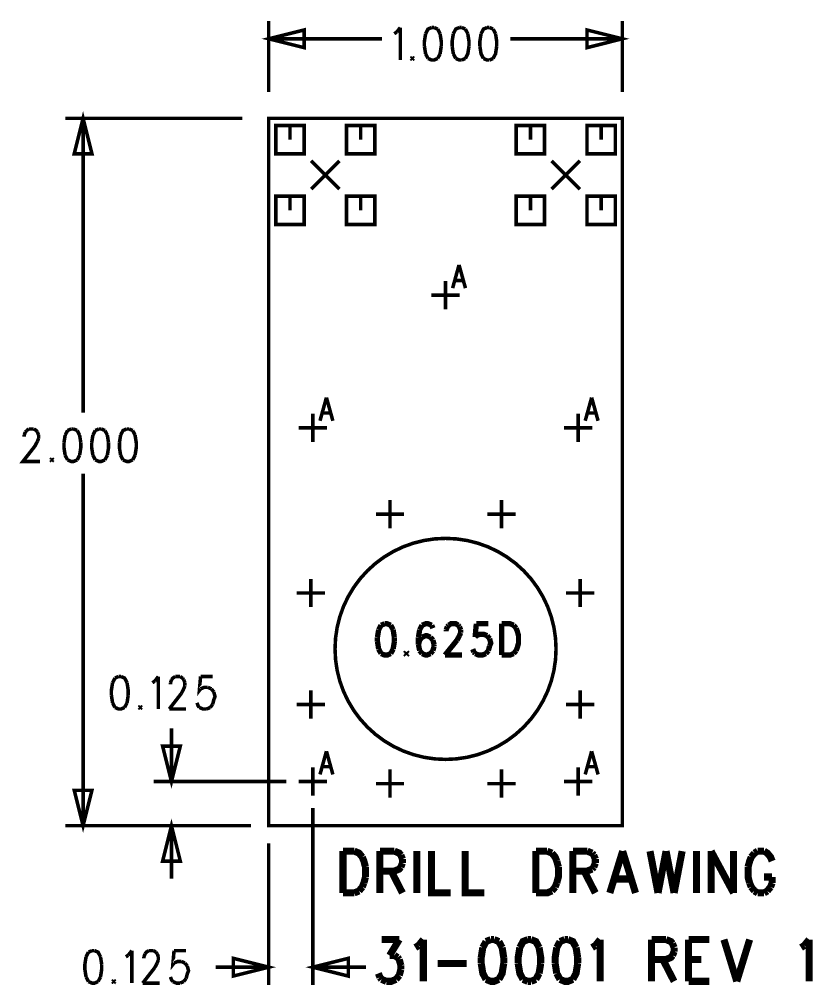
# Model space of a CAD drawing. Extents: x 7.02 to 14.89, y 5.02 to 10.28.
# Drawn here: x 7.295 to 9.538, y 7.545 to 10.28 of the extents above; entities that cross this region are included whole.
import ezdxf

# ---------------------------------------------------------------- set-up
doc = ezdxf.new("R2010")
doc.units = 0
doc.layers.add('DD_PHO', color=6, linetype='CONTINUOUS')

msp = doc.modelspace()

# ---------------------------------------------------------------- linework, layer by layer
at = {"layer": 'DD_PHO'}
for points, const_width in [([(8, 10.075), (8, 10.275)], 0.01), ([(8, 10.225), (8.1, 10.25), (8.1, 10.2), (8, 10.225)], 0.01), ([(8.36181, 10.24375), (8.37204, 10.25687)], 0.01), ([(8.37204, 10.25687), (8.37204, 10.165)], 0.01), ([(8.46068, 10.25687), (8.45045, 10.2525), (8.44363, 10.23937)], 0.01), ([(8.4675, 10.25687), (8.46068, 10.25687)], 0.01), ([(8.47772, 10.2525), (8.4675, 10.25687)], 0.01), ([(8.48454, 10.23937), (8.47772, 10.2525)], 0.01), ([(8.53909, 10.25687), (8.52886, 10.2525), (8.52204, 10.23937)], 0.01), ([(8.5459, 10.25687), (8.53909, 10.25687)], 0.01), ([(8.55613, 10.2525), (8.5459, 10.25687)], 0.01), ([(8.56295, 10.23937), (8.55613, 10.2525)], 0.01), ([(8.6175, 10.25687), (8.60727, 10.2525), (8.60045, 10.23937)], 0.01), ([(8.62431, 10.25687), (8.6175, 10.25687)], 0.01), ([(8.63454, 10.2525), (8.62431, 10.25687)], 0.01), ([(8.64136, 10.23937), (8.63454, 10.2525)], 0.01), ([(9, 10.225), (8.9, 10.2), (8.9, 10.25), (9, 10.225)], 0.01), ([(9, 10.075), (9, 10.275)], 0.01), ([(8, 10.225), (8.32, 10.225)], 0.01), ([(8.355, 10.23937), (8.36181, 10.24375)], 0.01), ([(8.44363, 10.23937), (8.44022, 10.2175)], 0.01), ([(8.48795, 10.20437), (8.48795, 10.2175), (8.48454, 10.23937)], 0.01), ([(8.52204, 10.23937), (8.51863, 10.2175)], 0.01), ([(8.56636, 10.20437), (8.56636, 10.2175), (8.56295, 10.23937)], 0.01), ([(8.60045, 10.23937), (8.59704, 10.2175)], 0.01), ([(8.64477, 10.20437), (8.64477, 10.2175), (8.64136, 10.23937)], 0.01), ([(9, 10.225), (8.6834, 10.225)], 0.01), ([(8.44022, 10.2175), (8.44022, 10.20437)], 0.01), ([(8.44022, 10.20437), (8.44363, 10.1825)], 0.01), ([(8.48454, 10.1825), (8.48795, 10.20437)], 0.01), ([(8.51863, 10.2175), (8.51863, 10.20437)], 0.01), ([(8.51863, 10.20437), (8.52204, 10.1825)], 0.01), ([(8.55613, 10.16937), (8.56295, 10.1825), (8.56636, 10.20437)], 0.01), ([(8.59704, 10.2175), (8.59704, 10.20437)], 0.01), ([(8.59704, 10.20437), (8.60045, 10.1825), (8.60727, 10.16937)], 0.01), ([(8.63454, 10.16937), (8.64136, 10.1825), (8.64477, 10.20437)], 0.01), ([(8.40613, 10.17375), (8.40272, 10.16937)], 0.01), ([(8.40272, 10.16937), (8.40613, 10.165)], 0.01), ([(8.40954, 10.16937), (8.40613, 10.17375)], 0.01), ([(8.40613, 10.165), (8.40954, 10.16937)], 0.01), ([(8.44363, 10.1825), (8.45045, 10.16937)], 0.01), ([(8.45045, 10.16937), (8.46068, 10.165), (8.4675, 10.165), (8.47772, 10.16937)], 0.01), ([(8.47772, 10.16937), (8.48454, 10.1825)], 0.01), ([(8.52204, 10.1825), (8.52886, 10.16937)], 0.01), ([(8.52886, 10.16937), (8.53909, 10.165), (8.5459, 10.165)], 0.01), ([(8.5459, 10.165), (8.55613, 10.16937)], 0.01), ([(8.60727, 10.16937), (8.6175, 10.165), (8.62431, 10.165)], 0.01), ([(8.62431, 10.165), (8.63454, 10.16937)], 0.01), ([(8, 10.025), (8.00002, 10.025)], 0.001), ([(9, 10.025), (9.00002, 10.025)], 0.001), ([(7.925, 10), (7.425, 10)], 0.01), ([(7.475, 10), (7.5, 9.9), (7.45, 9.9), (7.475, 10)], 0.01), ([(7.475, 10), (7.475, 9.1675)], 0.01), ([(7.975, 10), (7.97502, 10)], 0.001), ([(8, 8), (9, 8), (9, 10), (8, 10), (8, 8)], 0.01), ([(8.02, 9.9), (8.1, 9.9), (8.1, 9.98), (8.02, 9.98), (8.02, 9.9)], 0.01), ([(8.06, 9.94), (8.06, 9.98)], 0.01), ([(8.22, 9.9), (8.3, 9.9), (8.3, 9.98), (8.22, 9.98), (8.22, 9.9)], 0.01), ([(8.26, 9.94), (8.26, 9.98)], 0.01), ([(8.7, 9.9), (8.78, 9.9), (8.78, 9.98), (8.7, 9.98), (8.7, 9.9)], 0.01), ([(8.74, 9.94), (8.74, 9.98)], 0.01), ([(8.9, 9.9), (8.98, 9.9), (8.98, 9.98), (8.9, 9.98), (8.9, 9.9)], 0.01), ([(8.94, 9.94), (8.94, 9.98)], 0.01), ([(8.12, 9.8), (8.2, 9.88)], 0.01), ([(8.12, 9.88), (8.2, 9.8)], 0.01), ([(8.8, 9.8), (8.88, 9.88)], 0.01), ([(8.8, 9.88), (8.88, 9.8)], 0.01), ([(8.02, 9.7), (8.1, 9.7), (8.1, 9.78), (8.02, 9.78), (8.02, 9.7)], 0.01), ([(8.06, 9.74), (8.06, 9.78)], 0.01), ([(8.22, 9.7), (8.3, 9.7), (8.3, 9.78), (8.22, 9.78), (8.22, 9.7)], 0.01), ([(8.26, 9.74), (8.26, 9.78)], 0.01), ([(8.7, 9.7), (8.78, 9.7), (8.78, 9.78), (8.7, 9.78), (8.7, 9.7)], 0.01), ([(8.74, 9.74), (8.74, 9.78)], 0.01), ([(8.9, 9.7), (8.98, 9.7), (8.98, 9.78), (8.9, 9.78), (8.9, 9.7)], 0.01), ([(8.94, 9.74), (8.94, 9.78)], 0.01), ([(8.53818, 9.58562), (8.52, 9.52)], 0.01), ([(8.53818, 9.58562), (8.55636, 9.52)], 0.01), ([(8.52681, 9.54187), (8.54954, 9.54187)], 0.01), ([(8.5, 9.46), (8.5, 9.54)], 0.01), ([(8.46, 9.5), (8.54, 9.5)], 0.01), ([(8.16318, 9.21062), (8.145, 9.145)], 0.01), ([(8.16318, 9.21062), (8.18136, 9.145)], 0.01), ([(8.91318, 9.21062), (8.895, 9.145)], 0.01), ([(8.91318, 9.21062), (8.93136, 9.145)], 0.01), ([(8.125, 9.085), (8.125, 9.165)], 0.01), ([(8.15181, 9.16687), (8.17454, 9.16687)], 0.01), ([(8.875, 9.085), (8.875, 9.165)], 0.01), ([(8.90181, 9.16687), (8.92454, 9.16687)], 0.01), ([(7.3084, 9.10437), (7.31181, 9.11312)], 0.01), ([(7.3084, 9.1), (7.3084, 9.10437)], 0.01), ([(7.31181, 9.11312), (7.31522, 9.1175)], 0.01), ([(7.31522, 9.1175), (7.32204, 9.12187)], 0.01), ([(7.32204, 9.12187), (7.33568, 9.12187)], 0.01), ([(7.33568, 9.12187), (7.3425, 9.1175), (7.3459, 9.11312)], 0.01), ([(7.3459, 9.11312), (7.34931, 9.10437)], 0.01), ([(7.34931, 9.10437), (7.34931, 9.09562)], 0.01), ([(7.42431, 9.10437), (7.4209, 9.0825)], 0.01), ([(7.43113, 9.1175), (7.42431, 9.10437)], 0.01), ([(7.44136, 9.12187), (7.43113, 9.1175)], 0.01), ([(7.44818, 9.12187), (7.44136, 9.12187)], 0.01), ([(7.4584, 9.1175), (7.44818, 9.12187)], 0.01), ([(7.46522, 9.10437), (7.4584, 9.1175)], 0.01), ([(7.46863, 9.0825), (7.46522, 9.10437)], 0.01), ([(7.50272, 9.10437), (7.49931, 9.0825)], 0.01), ([(7.50954, 9.1175), (7.50272, 9.10437)], 0.01), ([(7.51977, 9.12187), (7.50954, 9.1175)], 0.01), ([(7.52659, 9.12187), (7.51977, 9.12187)], 0.01), ([(7.53681, 9.1175), (7.52659, 9.12187)], 0.01), ([(7.54363, 9.10437), (7.53681, 9.1175)], 0.01), ([(7.54704, 9.0825), (7.54363, 9.10437)], 0.01), ([(7.58113, 9.10437), (7.57772, 9.0825)], 0.01), ([(7.59818, 9.12187), (7.58795, 9.1175), (7.58113, 9.10437)], 0.01), ([(7.605, 9.12187), (7.59818, 9.12187)], 0.01), ([(7.61522, 9.1175), (7.605, 9.12187)], 0.01), ([(7.62204, 9.10437), (7.61522, 9.1175)], 0.01), ([(7.62545, 9.06937), (7.62545, 9.0825), (7.62204, 9.10437)], 0.01), ([(8.085, 9.125), (8.165, 9.125)], 0.01), ([(8.835, 9.125), (8.915, 9.125)], 0.01), ([(7.3459, 9.08687), (7.33909, 9.07375), (7.305, 9.03), (7.35272, 9.03)], 0.01), ([(7.34931, 9.09562), (7.3459, 9.08687)], 0.01), ([(7.4209, 9.0825), (7.4209, 9.06937)], 0.01), ([(7.46863, 9.06937), (7.46863, 9.0825)], 0.01), ([(7.49931, 9.0825), (7.49931, 9.06937)], 0.01), ([(7.54704, 9.06937), (7.54704, 9.0825)], 0.01), ([(7.57772, 9.0825), (7.57772, 9.06937)], 0.01), ([(7.4209, 9.06937), (7.42431, 9.0475)], 0.01), ([(7.46522, 9.0475), (7.46863, 9.06937)], 0.01), ([(7.49931, 9.06937), (7.50272, 9.0475)], 0.01), ([(7.54363, 9.0475), (7.54704, 9.06937)], 0.01), ([(7.57772, 9.06937), (7.58113, 9.0475)], 0.01), ([(7.62204, 9.0475), (7.62545, 9.06937)], 0.01), ([(7.38681, 9.03875), (7.3834, 9.03437)], 0.01), ([(7.3834, 9.03437), (7.38681, 9.03)], 0.01), ([(7.39022, 9.03437), (7.38681, 9.03875)], 0.01), ([(7.38681, 9.03), (7.39022, 9.03437)], 0.01), ([(7.42431, 9.0475), (7.43113, 9.03437)], 0.01), ([(7.43113, 9.03437), (7.44136, 9.03), (7.44818, 9.03), (7.4584, 9.03437)], 0.01), ([(7.4584, 9.03437), (7.46522, 9.0475)], 0.01), ([(7.50272, 9.0475), (7.50954, 9.03437)], 0.01), ([(7.50954, 9.03437), (7.51977, 9.03), (7.52659, 9.03), (7.53681, 9.03437)], 0.01), ([(7.53681, 9.03437), (7.54363, 9.0475)], 0.01), ([(7.58113, 9.0475), (7.58795, 9.03437)], 0.01), ([(7.58795, 9.03437), (7.59818, 9.03), (7.605, 9.03), (7.61522, 9.03437)], 0.01), ([(7.61522, 9.03437), (7.62204, 9.0475)], 0.01), ([(7.475, 8), (7.475, 8.995)], 0.01), ([(8.343, 8.841), (8.343, 8.921)], 0.01), ([(8.658, 8.841), (8.658, 8.921)], 0.01), ([(8.303, 8.881), (8.383, 8.881)], 0.01), ([(8.618, 8.881), (8.698, 8.881)], 0.01), ([(8.119, 8.618), (8.119, 8.698)], 0.01), ([(8.881, 8.618), (8.881, 8.698)], 0.01), ([(8.079, 8.658), (8.159, 8.658)], 0.01), ([(8.841, 8.658), (8.921, 8.658)], 0.01), ([(8.3109, 8.55421), (8.3075, 8.53312)], 0.015), ([(8.31772, 8.56687), (8.3109, 8.55421)], 0.015), ([(8.32795, 8.57109), (8.31772, 8.56687)], 0.015), ([(8.345, 8.56687), (8.33477, 8.57109), (8.32795, 8.57109)], 0.015), ([(8.35181, 8.55421), (8.345, 8.56687)], 0.015), ([(8.35522, 8.53312), (8.35181, 8.55421)], 0.015), ([(8.42681, 8.55421), (8.4234, 8.53312)], 0.015), ([(8.43363, 8.56687), (8.42681, 8.55421)], 0.015), ([(8.4609, 8.56687), (8.45068, 8.57109), (8.44386, 8.57109), (8.43363, 8.56687)], 0.015), ([(8.46431, 8.55843), (8.4609, 8.56687)], 0.015), ([(8.50181, 8.55421), (8.50522, 8.56265)], 0.015), ([(8.50181, 8.55), (8.50181, 8.55421)], 0.015), ([(8.50522, 8.56265), (8.50863, 8.56687)], 0.015), ([(8.50863, 8.56687), (8.51545, 8.57109), (8.52909, 8.57109), (8.5359, 8.56687)], 0.015), ([(8.5359, 8.56687), (8.53931, 8.56265)], 0.015), ([(8.53931, 8.56265), (8.54272, 8.55421)], 0.015), ([(8.54272, 8.55421), (8.54272, 8.54578)], 0.015), ([(8.58704, 8.57109), (8.58363, 8.53312)], 0.015), ([(8.62113, 8.57109), (8.58704, 8.57109)], 0.015), ([(8.65863, 8.57109), (8.65863, 8.4825)], 0.015), ([(8.65863, 8.57109), (8.6825, 8.57109), (8.69272, 8.56687)], 0.015), ([(8.69272, 8.56687), (8.69954, 8.55843)], 0.015), ([(8.69954, 8.55843), (8.70295, 8.55), (8.70636, 8.53734), (8.70636, 8.51625), (8.70295, 8.50359), (8.69954, 8.49515)], 0.015), ([(8.3075, 8.53312), (8.3075, 8.52046)], 0.015), ([(8.35522, 8.52046), (8.35522, 8.53312)], 0.015), ([(8.4234, 8.53312), (8.4234, 8.51203)], 0.015), ([(8.43363, 8.53312), (8.42681, 8.52468)], 0.015), ([(8.4575, 8.53312), (8.44727, 8.53734), (8.44386, 8.53734), (8.43363, 8.53312)], 0.015), ([(8.46431, 8.52468), (8.4575, 8.53312)], 0.015), ([(8.53931, 8.53734), (8.5325, 8.52468)], 0.015), ([(8.54272, 8.54578), (8.53931, 8.53734)], 0.015), ([(8.58363, 8.53312), (8.58704, 8.53734)], 0.015), ([(8.58704, 8.53734), (8.59727, 8.54156), (8.6075, 8.54156), (8.61772, 8.53734)], 0.015), ([(8.61772, 8.53734), (8.62454, 8.5289)], 0.015), ([(8.62454, 8.5289), (8.62795, 8.51625), (8.62454, 8.50781)], 0.015), ([(8.3075, 8.52046), (8.3109, 8.49937)], 0.015), ([(8.3109, 8.49937), (8.31772, 8.48671)], 0.015), ([(8.345, 8.48671), (8.35181, 8.49937)], 0.015), ([(8.35181, 8.49937), (8.35522, 8.52046)], 0.015), ([(8.42681, 8.52468), (8.4234, 8.51203)], 0.015), ([(8.4234, 8.51203), (8.42681, 8.49515)], 0.015), ([(8.46772, 8.51203), (8.46431, 8.52468)], 0.015), ([(8.46431, 8.49515), (8.46772, 8.50781)], 0.015), ([(8.46772, 8.50781), (8.46772, 8.51203)], 0.015), ([(8.5325, 8.52468), (8.4984, 8.4825)], 0.015), ([(8.58022, 8.49093), (8.57681, 8.49937)], 0.015), ([(8.62454, 8.50781), (8.62113, 8.49515)], 0.015), ([(8.31772, 8.48671), (8.32795, 8.4825), (8.33477, 8.4825), (8.345, 8.48671)], 0.015), ([(8.38931, 8.49093), (8.3859, 8.48671)], 0.015), ([(8.3859, 8.48671), (8.38931, 8.4825)], 0.015), ([(8.39272, 8.48671), (8.38931, 8.49093)], 0.015), ([(8.38931, 8.4825), (8.39272, 8.48671)], 0.015), ([(8.42681, 8.49515), (8.43363, 8.48671)], 0.015), ([(8.43363, 8.48671), (8.44386, 8.4825), (8.44727, 8.4825), (8.4575, 8.48671)], 0.015), ([(8.4575, 8.48671), (8.46431, 8.49515)], 0.015), ([(8.4984, 8.4825), (8.54613, 8.4825)], 0.015), ([(8.58363, 8.48671), (8.58022, 8.49093)], 0.015), ([(8.61431, 8.48671), (8.60409, 8.4825), (8.59386, 8.4825), (8.58363, 8.48671)], 0.015), ([(8.62113, 8.49515), (8.61431, 8.48671)], 0.015), ([(8.69272, 8.48671), (8.6825, 8.4825), (8.65863, 8.4825)], 0.015), ([(8.69954, 8.49515), (8.69272, 8.48671)], 0.015), ([(7.57545, 8.42187), (7.56522, 8.4175)], 0.01), ([(7.58227, 8.42187), (7.57545, 8.42187)], 0.01), ([(7.59931, 8.40437), (7.5925, 8.4175), (7.58227, 8.42187)], 0.01), ([(7.67772, 8.40875), (7.68795, 8.42187)], 0.01), ([(7.68795, 8.42187), (7.68795, 8.33)], 0.01), ([(7.72545, 8.41312), (7.72886, 8.4175), (7.73568, 8.42187)], 0.01), ([(7.73568, 8.42187), (7.74931, 8.42187)], 0.01), ([(7.74931, 8.42187), (7.75613, 8.4175)], 0.01), ([(7.80727, 8.42187), (7.80386, 8.3825), (7.80727, 8.38687)], 0.01), ([(7.84136, 8.42187), (7.80727, 8.42187)], 0.01), ([(7.5584, 8.40437), (7.555, 8.3825), (7.555, 8.36937)], 0.01), ([(7.56522, 8.4175), (7.5584, 8.40437)], 0.01), ([(7.60272, 8.3825), (7.59931, 8.40437)], 0.01), ([(7.6709, 8.40437), (7.67772, 8.40875)], 0.01), ([(7.72204, 8.40437), (7.72545, 8.41312)], 0.01), ([(7.72204, 8.4), (7.72204, 8.40437)], 0.01), ([(7.75613, 8.4175), (7.75954, 8.41312)], 0.01), ([(7.75954, 8.41312), (7.76295, 8.40437)], 0.01), ([(7.76295, 8.39562), (7.75954, 8.38687)], 0.01), ([(7.76295, 8.40437), (7.76295, 8.39562)], 0.01), ([(7.555, 8.36937), (7.5584, 8.3475)], 0.01), ([(7.59931, 8.3475), (7.60272, 8.36937)], 0.01), ([(7.60272, 8.36937), (7.60272, 8.3825)], 0.01), ([(7.75272, 8.37375), (7.71863, 8.33)], 0.01), ([(7.75954, 8.38687), (7.75272, 8.37375)], 0.01), ([(7.80727, 8.38687), (7.8175, 8.39125), (7.82772, 8.39125)], 0.01), ([(7.82772, 8.39125), (7.83795, 8.38687)], 0.01), ([(7.83795, 8.38687), (7.84477, 8.37812)], 0.01), ([(7.84477, 8.37812), (7.84818, 8.365), (7.84477, 8.35625), (7.84136, 8.34312)], 0.01), ([(8.119, 8.303), (8.119, 8.383)], 0.01), ([(8.881, 8.303), (8.881, 8.383)], 0.01), ([(7.5584, 8.3475), (7.56522, 8.33437)], 0.01), ([(7.5925, 8.33437), (7.59931, 8.3475)], 0.01), ([(7.63681, 8.33875), (7.6334, 8.33437)], 0.01), ([(7.64022, 8.33437), (7.63681, 8.33875)], 0.01), ([(7.80386, 8.33437), (7.80045, 8.33875), (7.79704, 8.3475)], 0.01), ([(7.84136, 8.34312), (7.83454, 8.33437)], 0.01), ([(8.079, 8.343), (8.159, 8.343)], 0.01), ([(8.841, 8.343), (8.921, 8.343)], 0.01), ([(7.56522, 8.33437), (7.57545, 8.33), (7.58227, 8.33), (7.5925, 8.33437)], 0.01), ([(7.6334, 8.33437), (7.63681, 8.33)], 0.01), ([(7.63681, 8.33), (7.64022, 8.33437)], 0.01), ([(7.71863, 8.33), (7.76636, 8.33)], 0.01), ([(7.82431, 8.33), (7.81409, 8.33), (7.80386, 8.33437)], 0.01), ([(7.83454, 8.33437), (7.82431, 8.33)], 0.01), ([(7.725, 8.125), (7.725, 8.275)], 0.01), ([(7.725, 8.125), (7.7, 8.225), (7.75, 8.225), (7.725, 8.125)], 0.01), ([(8.16318, 8.21062), (8.145, 8.145)], 0.01), ([(8.16318, 8.21062), (8.18136, 8.145)], 0.01), ([(8.91318, 8.21062), (8.895, 8.145)], 0.01), ([(8.91318, 8.21062), (8.93136, 8.145)], 0.01), ([(8.125, 8.085), (8.125, 8.165)], 0.01), ([(8.15181, 8.16687), (8.17454, 8.16687)], 0.01), ([(8.343, 8.079), (8.343, 8.159)], 0.01), ([(8.658, 8.079), (8.658, 8.159)], 0.01), ([(8.875, 8.085), (8.875, 8.165)], 0.01), ([(8.90181, 8.16687), (8.92454, 8.16687)], 0.01), ([(8.05, 8.125), (7.675, 8.125)], 0.01), ([(8.085, 8.125), (8.165, 8.125)], 0.01), ([(8.1, 8.125), (8.10002, 8.125)], 0.001), ([(8.303, 8.119), (8.383, 8.119)], 0.01), ([(8.618, 8.119), (8.698, 8.119)], 0.01), ([(8.835, 8.125), (8.915, 8.125)], 0.01), ([(7.475, 8), (7.45, 8.1), (7.5, 8.1), (7.475, 8)], 0.01), ([(8.125, 8.1), (8.12502, 8.1)], 0.001), ([(8.125, 8.05), (8.125, 7.55)], 0.01), ([(7.95, 8), (7.425, 8)], 0.01), ([(7.725, 8), (7.75, 7.9), (7.7, 7.9), (7.725, 8)], 0.01), ([(7.725, 8), (7.725, 7.85)], 0.01), ([(8, 8), (8.00002, 8)], 0.001), ([(8, 8), (8.00002, 8)], 0.001), ([(8, 8), (8.00002, 8)], 0.001), ([(8, 7.95), (8, 7.55)], 0.01), ([(8.21, 7.92812), (8.21, 7.81)], 0.02), ([(8.21, 7.92812), (8.24181, 7.92812)], 0.02), ([(8.24181, 7.92812), (8.25545, 7.9225), (8.26454, 7.91125)], 0.02), ([(8.31454, 7.92812), (8.31454, 7.81)], 0.02), ([(8.31454, 7.92812), (8.35545, 7.92812)], 0.02), ([(8.35545, 7.92812), (8.36909, 7.9225), (8.37363, 7.91687)], 0.02), ([(8.41909, 7.92812), (8.41909, 7.81)], 0.02), ([(8.46, 7.92812), (8.46, 7.81), (8.51454, 7.81)], 0.02), ([(8.55545, 7.92812), (8.55545, 7.81), (8.61, 7.81)], 0.02), ([(8.75545, 7.92812), (8.75545, 7.81)], 0.02), ([(8.75545, 7.92812), (8.78727, 7.92812)], 0.02), ([(8.78727, 7.92812), (8.8009, 7.9225)], 0.02), ([(8.8009, 7.9225), (8.81, 7.91125), (8.81454, 7.9)], 0.02), ([(8.86, 7.92812), (8.86, 7.81)], 0.02), ([(8.86, 7.92812), (8.9009, 7.92812)], 0.02), ([(8.9009, 7.92812), (8.91454, 7.9225)], 0.02), ([(8.91454, 7.9225), (8.91909, 7.91687)], 0.02), ([(9.0009, 7.92812), (8.96454, 7.81)], 0.02), ([(9.0009, 7.92812), (9.03727, 7.81)], 0.02), ([(9.07818, 7.92812), (9.1009, 7.81)], 0.02), ([(9.12363, 7.92812), (9.1009, 7.81)], 0.02), ([(9.12363, 7.92812), (9.14636, 7.81)], 0.02), ([(9.16909, 7.92812), (9.14636, 7.81)], 0.02), ([(9.21, 7.92812), (9.21, 7.81)], 0.02), ([(9.2509, 7.92812), (9.2509, 7.81)], 0.02), ([(9.2509, 7.92812), (9.31454, 7.81)], 0.02), ([(9.31454, 7.92812), (9.31454, 7.81)], 0.02), ([(9.37363, 7.9225), (9.36454, 7.91125)], 0.02), ([(9.38272, 7.92812), (9.37363, 7.9225)], 0.02), ([(9.4009, 7.92812), (9.38272, 7.92812)], 0.02), ([(9.42363, 7.9), (9.41909, 7.91125), (9.41, 7.9225), (9.4009, 7.92812)], 0.02), ([(8.26454, 7.91125), (8.26909, 7.9), (8.27363, 7.88312)], 0.02), ([(8.37363, 7.91687), (8.37818, 7.90562)], 0.02), ([(8.37818, 7.89437), (8.37363, 7.88312)], 0.02), ([(8.37818, 7.90562), (8.37818, 7.89437)], 0.02), ([(8.81454, 7.9), (8.81909, 7.88312)], 0.02), ([(8.91909, 7.91687), (8.92363, 7.90562)], 0.02), ([(8.92363, 7.89437), (8.91909, 7.88312)], 0.02), ([(8.92363, 7.90562), (8.92363, 7.89437)], 0.02), ([(9.36454, 7.91125), (9.36, 7.9), (9.35545, 7.88312)], 0.02), ([(8.27363, 7.88312), (8.27363, 7.855)], 0.02), ([(8.35545, 7.87187), (8.31454, 7.87187)], 0.02), ([(8.34636, 7.87187), (8.37818, 7.81)], 0.02), ([(8.37363, 7.88312), (8.36909, 7.8775), (8.35545, 7.87187)], 0.02), ([(8.81909, 7.88312), (8.81909, 7.855), (8.81454, 7.83812)], 0.02), ([(8.9009, 7.87187), (8.86, 7.87187)], 0.02), ([(8.89181, 7.87187), (8.92363, 7.81)], 0.02), ([(8.91454, 7.8775), (8.9009, 7.87187)], 0.02), ([(8.91909, 7.88312), (8.91454, 7.8775)], 0.02), ([(9.35545, 7.88312), (9.35545, 7.855), (9.36, 7.83812)], 0.02), ([(8.27363, 7.855), (8.26909, 7.83812)], 0.02), ([(8.97818, 7.84937), (9.02363, 7.84937)], 0.02), ([(9.4009, 7.855), (9.42363, 7.855)], 0.02), ([(9.42363, 7.83812), (9.42363, 7.855)], 0.02), ([(8.25545, 7.81562), (8.24181, 7.81)], 0.02), ([(8.26454, 7.82687), (8.25545, 7.81562)], 0.02), ([(8.26909, 7.83812), (8.26454, 7.82687)], 0.02), ([(8.8009, 7.81562), (8.78727, 7.81), (8.75545, 7.81)], 0.02), ([(8.81, 7.82687), (8.8009, 7.81562)], 0.02), ([(8.81454, 7.83812), (8.81, 7.82687)], 0.02), ([(9.36, 7.83812), (9.36454, 7.82687)], 0.02), ([(9.36454, 7.82687), (9.37363, 7.81562)], 0.02), ([(9.37363, 7.81562), (9.38272, 7.81)], 0.02), ([(9.4009, 7.81), (9.41, 7.81562)], 0.02), ([(9.41, 7.81562), (9.41909, 7.82687)], 0.02), ([(9.41909, 7.82687), (9.42363, 7.83812)], 0.02), ([(8.24181, 7.81), (8.21, 7.81)], 0.02), ([(9.38272, 7.81), (9.4009, 7.81)], 0.02), ([(8.31909, 7.67812), (8.36909, 7.67812)], 0.02), ([(8.36909, 7.67812), (8.34181, 7.63312)], 0.02), ([(8.42363, 7.66125), (8.43727, 7.67812)], 0.02), ([(8.43727, 7.67812), (8.43727, 7.56)], 0.02), ([(8.62818, 7.67812), (8.61454, 7.6725)], 0.02), ([(8.63727, 7.67812), (8.62818, 7.67812)], 0.02), ([(8.6509, 7.6725), (8.63727, 7.67812)], 0.02), ([(8.73272, 7.67812), (8.71909, 7.6725), (8.71, 7.65562)], 0.02), ([(8.74181, 7.67812), (8.73272, 7.67812)], 0.02), ([(8.76454, 7.65562), (8.75545, 7.6725), (8.74181, 7.67812)], 0.02), ([(8.83727, 7.67812), (8.82363, 7.6725)], 0.02), ([(8.84636, 7.67812), (8.83727, 7.67812)], 0.02), ([(8.86909, 7.65562), (8.86, 7.6725), (8.84636, 7.67812)], 0.02), ([(8.92363, 7.66125), (8.93727, 7.67812)], 0.02), ([(8.93727, 7.67812), (8.93727, 7.56)], 0.02), ([(9.08272, 7.67812), (9.08272, 7.56)], 0.02), ([(9.08272, 7.67812), (9.12363, 7.67812)], 0.02), ([(9.12363, 7.67812), (9.13727, 7.6725), (9.14181, 7.66687)], 0.02), ([(9.18727, 7.67812), (9.18727, 7.56)], 0.02), ([(9.18727, 7.67812), (9.24636, 7.67812)], 0.02), ([(9.28727, 7.67812), (9.32363, 7.56)], 0.02), ([(9.36, 7.67812), (9.32363, 7.56)], 0.02), ([(9.51454, 7.66125), (9.52818, 7.67812)], 0.02), ([(9.52818, 7.67812), (9.52818, 7.56)], 0.02), ([(8.41454, 7.65562), (8.42363, 7.66125)], 0.02), ([(8.60545, 7.65562), (8.6009, 7.6275)], 0.02), ([(8.61454, 7.6725), (8.60545, 7.65562)], 0.02), ([(8.66, 7.65562), (8.6509, 7.6725)], 0.02), ([(8.66454, 7.6275), (8.66, 7.65562)], 0.02), ([(8.71, 7.65562), (8.70545, 7.6275), (8.70545, 7.61062)], 0.02), ([(8.76909, 7.61062), (8.76909, 7.6275), (8.76454, 7.65562)], 0.02), ([(8.81454, 7.65562), (8.81, 7.6275), (8.81, 7.61062)], 0.02), ([(8.82363, 7.6725), (8.81454, 7.65562)], 0.02), ([(8.87363, 7.6275), (8.86909, 7.65562)], 0.02), ([(8.91454, 7.65562), (8.92363, 7.66125)], 0.02), ([(9.14181, 7.66687), (9.14636, 7.65562)], 0.02), ([(9.14636, 7.65562), (9.14636, 7.64437)], 0.02), ([(9.50545, 7.65562), (9.51454, 7.66125)], 0.02), ([(7.4834, 7.62937), (7.48, 7.6075), (7.48, 7.59437)], 0.01), ([(7.49022, 7.6425), (7.4834, 7.62937)], 0.01), ([(7.50045, 7.64687), (7.49022, 7.6425)], 0.01), ([(7.50727, 7.64687), (7.50045, 7.64687)], 0.01), ([(7.52431, 7.62937), (7.5175, 7.6425), (7.50727, 7.64687)], 0.01), ([(7.52772, 7.6075), (7.52431, 7.62937)], 0.01), ([(7.5959, 7.62937), (7.60272, 7.63375)], 0.01), ([(7.60272, 7.63375), (7.61295, 7.64687)], 0.01), ([(7.61295, 7.64687), (7.61295, 7.555)], 0.01), ([(7.64704, 7.62937), (7.65045, 7.63812)], 0.01), ([(7.64704, 7.625), (7.64704, 7.62937)], 0.01), ([(7.65045, 7.63812), (7.65386, 7.6425), (7.66068, 7.64687)], 0.01), ([(7.66068, 7.64687), (7.67431, 7.64687)], 0.01), ([(7.67431, 7.64687), (7.68113, 7.6425)], 0.01), ([(7.68113, 7.6425), (7.68454, 7.63812)], 0.01), ([(7.68454, 7.63812), (7.68795, 7.62937)], 0.01), ([(7.68795, 7.62937), (7.68795, 7.62062)], 0.01), ([(7.73227, 7.64687), (7.72886, 7.6075), (7.73227, 7.61187)], 0.01), ([(7.76636, 7.64687), (7.73227, 7.64687)], 0.01), ([(8, 7.6), (7.9, 7.575), (7.9, 7.625), (8, 7.6)], 0.01), ([(8.125, 7.6), (8.225, 7.625), (8.225, 7.575), (8.125, 7.6)], 0.01), ([(8.34181, 7.63312), (8.35545, 7.63312)], 0.02), ([(8.35545, 7.63312), (8.36454, 7.6275)], 0.02), ([(8.36454, 7.6275), (8.36909, 7.62187)], 0.02), ([(8.36909, 7.62187), (8.37363, 7.605)], 0.02), ([(8.6009, 7.6275), (8.6009, 7.61062)], 0.02), ([(8.66454, 7.61062), (8.66454, 7.6275)], 0.02), ([(8.87363, 7.61062), (8.87363, 7.6275)], 0.02), ([(9.12363, 7.62187), (9.08272, 7.62187)], 0.02), ([(9.11454, 7.62187), (9.14636, 7.56)], 0.02), ([(9.14181, 7.63312), (9.13727, 7.6275), (9.12363, 7.62187)], 0.02), ([(9.14636, 7.64437), (9.14181, 7.63312)], 0.02), ([(9.18727, 7.62187), (9.22363, 7.62187)], 0.02), ([(7.52772, 7.59437), (7.52772, 7.6075)], 0.01), ([(7.67772, 7.59875), (7.64363, 7.555)], 0.01), ([(7.68454, 7.61187), (7.67772, 7.59875)], 0.01), ([(7.68795, 7.62062), (7.68454, 7.61187)], 0.01), ([(7.73227, 7.61187), (7.7425, 7.61625), (7.75272, 7.61625)], 0.01), ([(7.75272, 7.61625), (7.76295, 7.61187)], 0.01), ([(7.76295, 7.61187), (7.76977, 7.60312)], 0.01), ([(7.76977, 7.60312), (7.77318, 7.59), (7.76977, 7.58125), (7.76636, 7.56812)], 0.01), ([(8, 7.6), (7.85, 7.6)], 0.01), ([(8.125, 7.6), (8.275, 7.6)], 0.01), ([(8.37363, 7.59375), (8.36909, 7.57687)], 0.02), ([(8.37363, 7.605), (8.37363, 7.59375)], 0.02), ([(8.47818, 7.61062), (8.56, 7.61062)], 0.02), ([(8.6009, 7.61062), (8.60545, 7.5825), (8.61454, 7.56562)], 0.02), ([(8.6509, 7.56562), (8.66, 7.5825), (8.66454, 7.61062)], 0.02), ([(8.70545, 7.61062), (8.71, 7.5825), (8.71909, 7.56562)], 0.02), ([(8.76454, 7.5825), (8.76909, 7.61062)], 0.02), ([(8.81, 7.61062), (8.81454, 7.5825)], 0.02), ([(8.86, 7.56562), (8.86909, 7.5825), (8.87363, 7.61062)], 0.02), ([(7.48, 7.59437), (7.4834, 7.5725)], 0.01), ([(7.4834, 7.5725), (7.49022, 7.55937)], 0.01), ([(7.5175, 7.55937), (7.52431, 7.5725)], 0.01), ([(7.52431, 7.5725), (7.52772, 7.59437)], 0.01), ([(7.72886, 7.55937), (7.72545, 7.56375), (7.72204, 7.5725)], 0.01), ([(8.31454, 7.57125), (8.31, 7.5825)], 0.02), ([(8.31909, 7.56562), (8.31454, 7.57125)], 0.02), ([(8.36909, 7.57687), (8.36, 7.56562)], 0.02), ([(8.75545, 7.56562), (8.76454, 7.5825)], 0.02), ([(8.81454, 7.5825), (8.82363, 7.56562)], 0.02), ([(7.49022, 7.55937), (7.50045, 7.555), (7.50727, 7.555), (7.5175, 7.55937)], 0.01), ([(7.56181, 7.56375), (7.5584, 7.55937)], 0.01), ([(7.5584, 7.55937), (7.56181, 7.555)], 0.01), ([(7.56522, 7.55937), (7.56181, 7.56375)], 0.01), ([(7.56181, 7.555), (7.56522, 7.55937)], 0.01), ([(7.64363, 7.555), (7.69136, 7.555)], 0.01), ([(7.74931, 7.555), (7.73909, 7.555), (7.72886, 7.55937)], 0.01), ([(7.75954, 7.55937), (7.74931, 7.555)], 0.01), ([(7.76636, 7.56812), (7.75954, 7.55937)], 0.01), ([(8.33272, 7.56), (8.31909, 7.56562)], 0.02), ([(8.36, 7.56562), (8.34636, 7.56), (8.33272, 7.56)], 0.02), ([(8.61454, 7.56562), (8.62818, 7.56), (8.63727, 7.56), (8.6509, 7.56562)], 0.02), ([(8.71909, 7.56562), (8.73272, 7.56)], 0.02), ([(8.73272, 7.56), (8.74181, 7.56)], 0.02), ([(8.74181, 7.56), (8.75545, 7.56562)], 0.02), ([(8.82363, 7.56562), (8.83727, 7.56), (8.84636, 7.56), (8.86, 7.56562)], 0.02), ([(9.18727, 7.56), (9.24636, 7.56)], 0.02)]:
    msp.add_lwpolyline(points, dxfattribs=dict(at, const_width=const_width))
at = {"layer": 'DD_PHO', "const_width": 0.01}
msp.add_lwpolyline([(8.1875, 8.5, 1), (8.8125, 8.5, 1)], format="xyb", close=True, dxfattribs=at)

doc.saveas('drawing.dxf')
